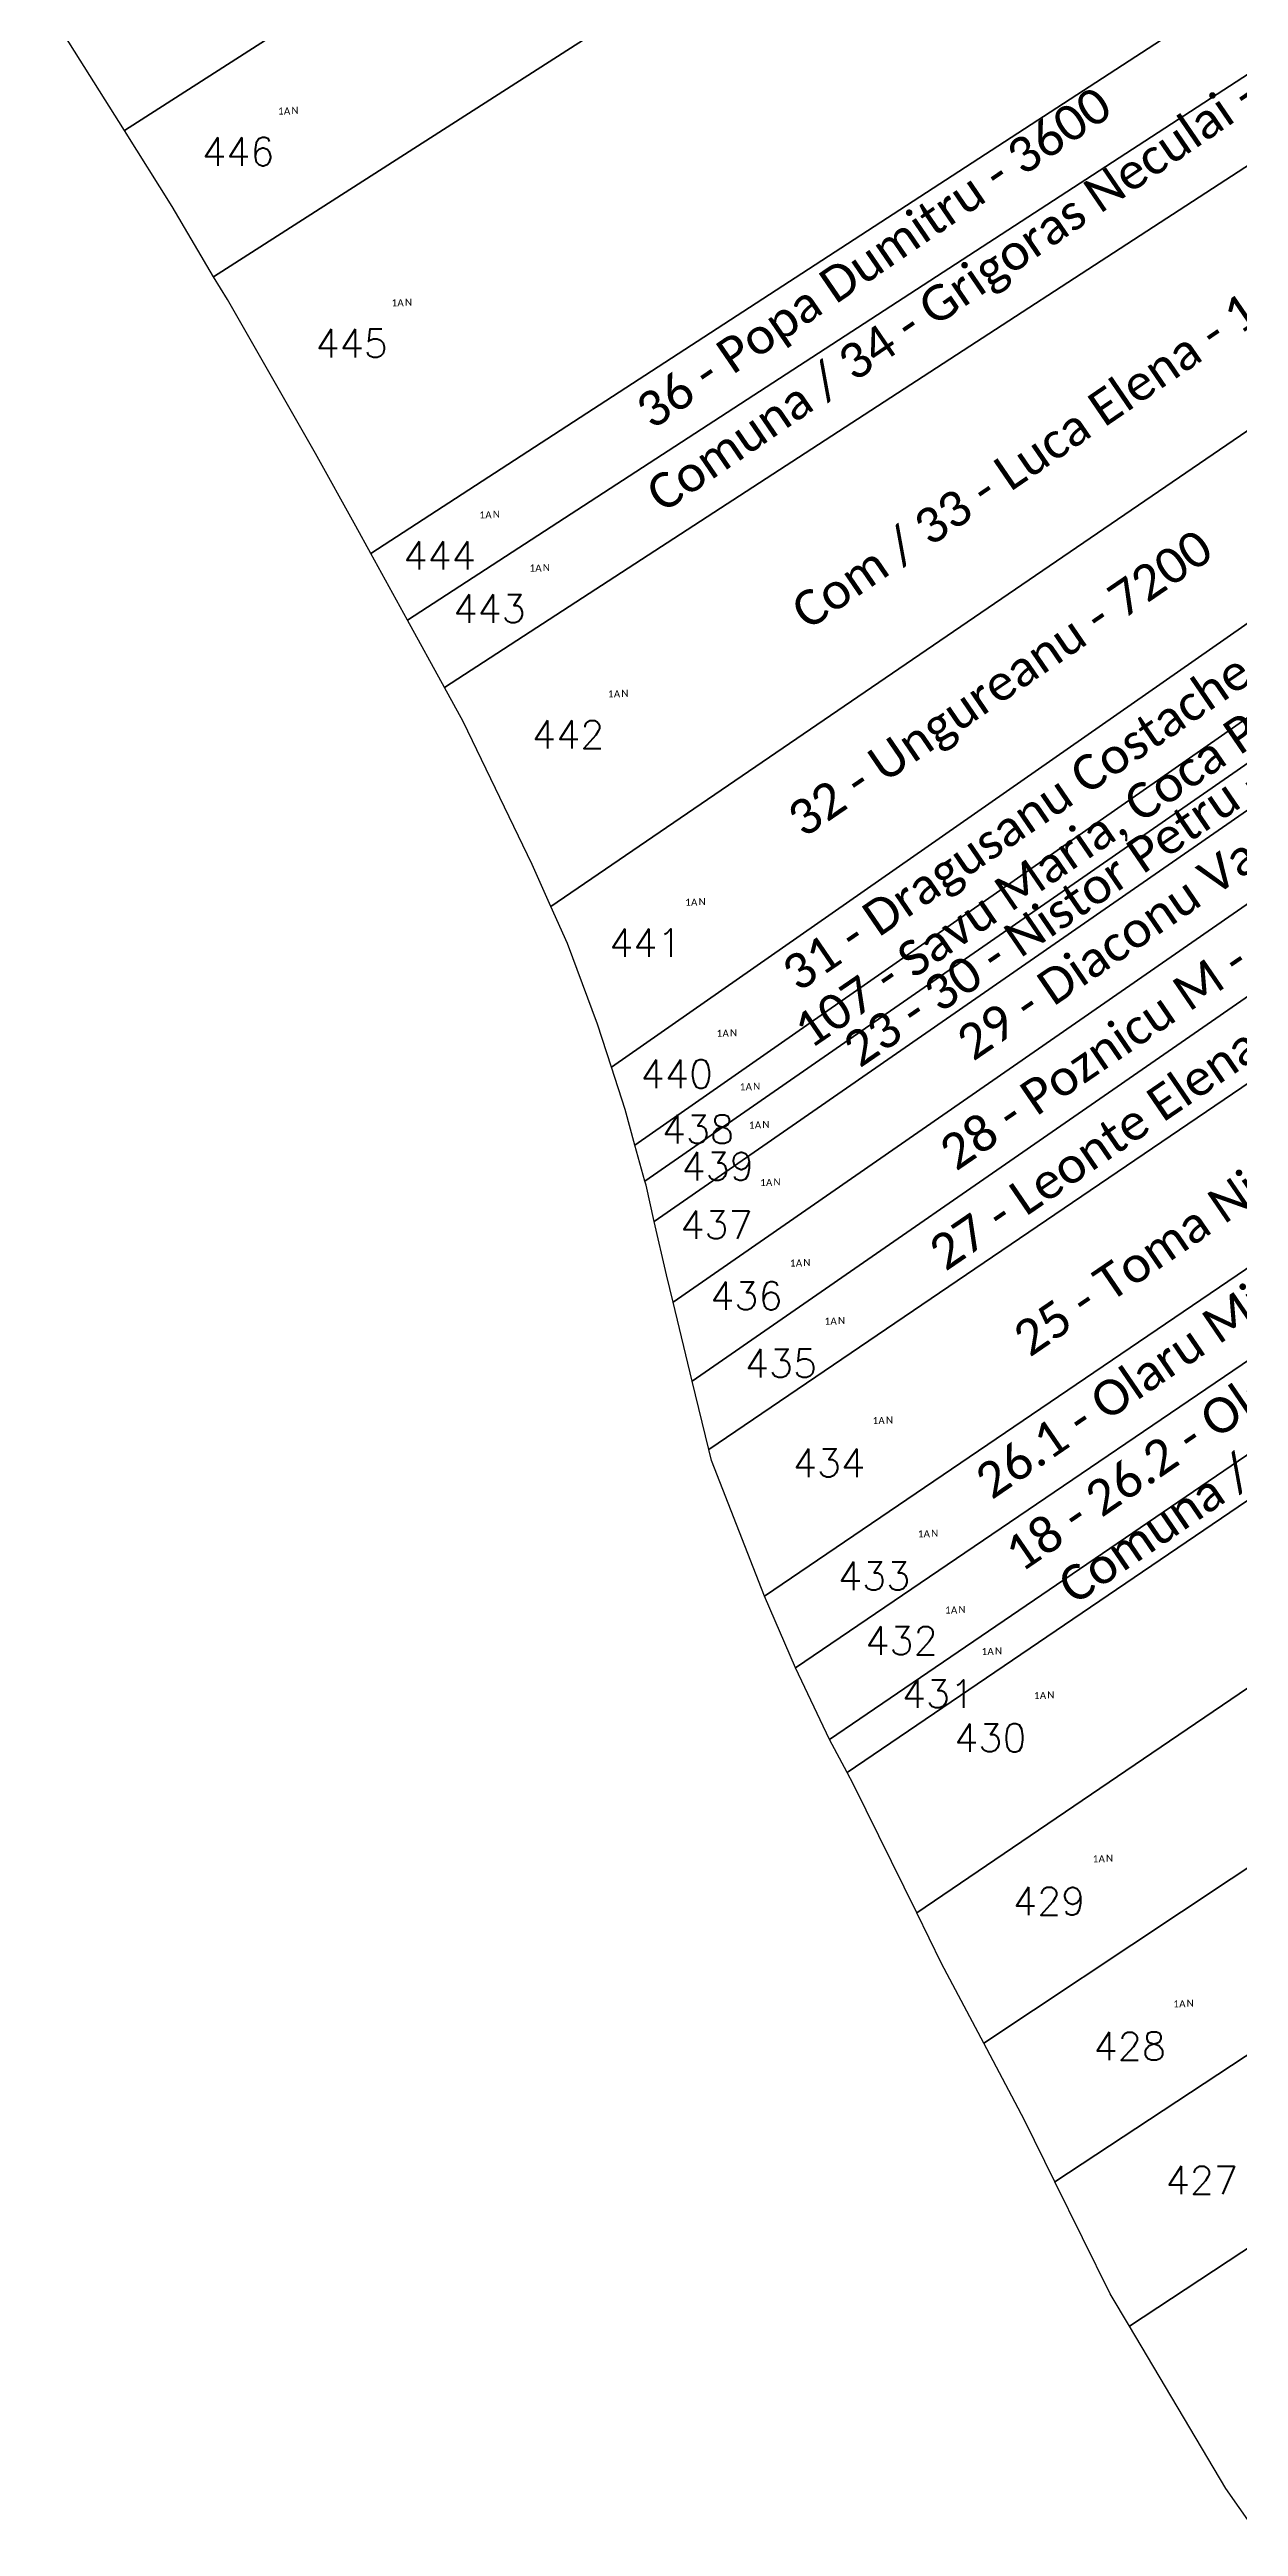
# Model space of a CAD drawing. Extents: x 612848 to 614465, y 646291 to 648325.
# Drawn here: x 613222 to 613390.8, y 646614.8 to 646966.3 of the extents above; entities that cross this region are included whole.
import ezdxf

# ---------------------------------------------------------------- set-up
doc = ezdxf.new("R2010")
doc.units = 0
doc.header["$LTSCALE"] = 0.5
doc.header["$MEASUREMENT"] = 0
for name, color, linetype in [('_CAT_FOL', 7, 'CONTINUOUS'), ('_IMPREJMUIT', 150, 'CONTINUOUS'), ('_NR_PARCELA', 50, 'CONTINUOUS'), ('_PARCELA_NOU_feb2025', 50, 'CONTINUOUS'), ('_TEXTE', 255, 'CONTINUOUS')]:
    doc.layers.add(name, color=color, linetype=linetype)
doc.layers.add('_ID', color=176, linetype='CONTINUOUS', lineweight=30)
doc.styles.get("Standard").update_dxf_attribs({"font": 'romans.shx'})
doc.styles.add('texte', font='calibri.ttf')

msp = doc.modelspace()

# ---------------------------------------------------------------- linework, layer by layer
at = {"layer": '_PARCELA_NOU_feb2025'}
for points in [[(613526.87, 647156.6), (613530.04, 647145.29), (613232.65, 646954.82), (613222.02, 646971.7), (613524.08, 647165.8)], [(613239.44, 646944.02), (613232.65, 646954.82), (613530.04, 647145.29), (613535.92, 647124.32), (613536.9, 647120.81), (613245.3, 646934.05)], [(613265.5, 646898.65), (613259.77, 646908.97), (613247.28, 646930.83), (613245.3, 646934.05), (613536.9, 647120.81), (613541.9, 647102.9), (613548.75, 647077.36), (613267.64, 646894.76)], [(613272.86, 646885.3), (613267.64, 646894.76), (613548.75, 647077.36), (613551.78, 647066.47)], [(613278.12, 646875.76), (613272.86, 646885.3), (613551.78, 647066.47), (613554.83, 647055.5)], [(613290.55, 646850.67), (613280.77, 646870.95), (613278.12, 646875.76), (613554.83, 647055.5), (613556, 647051.31), (613563.67, 647029.35), (613293.21, 646844.67)], [(613299.8, 646828.01), (613295.54, 646839.46), (613293.21, 646844.67), (613563.67, 647029.35), (613570.63, 647009.43), (613301.79, 646821.87)], [(613303.73, 646815.86), (613301.79, 646821.87), (613570.63, 647009.43), (613574.39, 646998.66), (613305.14, 646810.82)], [(613305.14, 646810.82), (613574.39, 646998.66), (613576.44, 646992.81), (613306.56, 646805.73)], [(613306.72, 646805.14), (613306.56, 646805.73), (613576.44, 646992.81), (613578.31, 646987.44), (613307.89, 646800)], [(613309.62, 646792.44), (613307.89, 646800), (613578.31, 646987.44), (613580.07, 646982.41), (613582.13, 646976.81), (613310.56, 646788.56)], [(613313.28, 646777.35), (613310.56, 646788.56), (613582.13, 646976.81), (613586.05, 646966.15)], [(613590.44, 646954.19), (613315.64, 646767.65), (613313.28, 646777.35), (613586.05, 646966.15)], [(613316.02, 646766.07), (613315.64, 646767.65), (613590.44, 646954.19), (613598.15, 646933.22), (613323.53, 646746.81)], [(613323.53, 646746.81), (613598.15, 646933.22), (613601.8, 646922.57), (613327.91, 646736.65)], [(613603.18, 646918.22), (613605.13, 646911.94), (613332.74, 646726.47), (613327.91, 646736.65), (613601.8, 646922.57)], [(613605.13, 646911.94), (613606.91, 646906.29), (613335.25, 646721.81), (613332.74, 646726.47)], [(613336.17, 646720.1), (613335.25, 646721.81), (613606.91, 646906.29), (613613.84, 646884.34), (613345.15, 646701.88)], [(613348.68, 646694.71), (613345.15, 646701.88), (613613.84, 646884.34), (613621.36, 646860.49), (613354.66, 646683.39)], [(613360.43, 646672.47), (613354.66, 646683.39), (613621.36, 646860.49), (613628.71, 646837.45), (613364.77, 646663.69)], [(613372.6, 646647.81), (613364.77, 646663.69), (613628.71, 646837.45), (613636.37, 646815.07), (613375.33, 646643.22)], [(613389.01, 646620.17), (613375.33, 646643.22), (613636.37, 646815.07), (613644.37, 646791.66), (613646.74, 646785.94), (613392.82, 646614.8)]]:
    msp.add_lwpolyline(points, close=True, dxfattribs=at)

# ---------------------------------------------------------------- texts
at = {"layer": '_CAT_FOL', "style": 'texte'}
for p in [(613255.3, 646957.08), (613271.41, 646929.87), (613283.89, 646899.77), (613290.99, 646892.22), (613302.14, 646874.36), (613313.1, 646844.8), (613317.57, 646826.2), (613320.85, 646818.62), (613322.16, 646813.19), (613323.74, 646805.02), (613327.98, 646793.6), (613332.89, 646785.36), (613339.7, 646771.24), (613346.12, 646755.18), (613350, 646744.36), (613355.18, 646738.48), (613362.62, 646732.22), (613370.96, 646709.05), (613382.41, 646688.48)]:
    msp.add_text('A', height=1, dxfattribs=at).set_placement(p)
at = {"layer": '_ID', "color": 40, "true_color": 0xf8d731}
for s, p in [('446', (613243.67, 646949.81)), ('445', (613259.78, 646922.6)), ('444', (613272.26, 646892.51)), ('443', (613279.36, 646884.95)), ('442', (613290.51, 646867.09)), ('441', (613301.47, 646837.53)), ('440', (613305.94, 646818.93)), ('438', (613308.94, 646811.07)), ('439', (613311.75, 646805.82)), ('437', (613311.58, 646797.51)), ('436', (613315.82, 646787.43)), ('435', (613320.73, 646777.85)), ('434', (613327.54, 646763.73)), ('433', (613333.96, 646747.67)), ('432', (613337.84, 646738.5)), ('431', (613343.02, 646730.97)), ('430', (613350.46, 646724.71)), ('429', (613358.8, 646701.54)), ('428', (613370.25, 646680.97)), ('427', (613380.48, 646661.94))]:
    msp.add_text(s, height=4, dxfattribs=at).set_placement(p)
at = {"layer": '_IMPREJMUIT', "style": 'texte'}
for p in [(613256.36, 646957.17), (613272.48, 646929.95), (613284.96, 646899.86), (613292.06, 646892.3), (613303.21, 646874.44), (613314.17, 646844.88), (613318.63, 646826.28), (613321.91, 646818.7), (613323.23, 646813.27), (613324.81, 646805.1), (613329.04, 646793.68), (613333.96, 646785.45), (613340.77, 646771.32), (613347.19, 646755.26), (613351.06, 646744.44), (613356.25, 646738.56), (613363.69, 646732.3), (613372.02, 646709.13), (613383.47, 646688.56)]:
    msp.add_text('N', height=1, dxfattribs=at).set_placement(p)
at = {"layer": '_NR_PARCELA', "style": 'texte'}
for p in [(613254.47, 646957.08), (613270.58, 646929.87), (613283.06, 646899.77), (613290.16, 646892.22), (613301.31, 646874.36), (613312.27, 646844.8), (613316.74, 646826.2), (613320.02, 646818.61), (613321.33, 646813.18), (613322.91, 646805.01), (613327.15, 646793.6), (613332.06, 646785.36), (613338.88, 646771.24), (613345.3, 646755.17), (613349.17, 646744.36), (613354.35, 646738.48), (613361.79, 646732.22), (613370.13, 646709.05), (613381.58, 646688.48)]:
    msp.add_text('1', height=1, dxfattribs=at).set_placement(p)
at = {"layer": '_TEXTE', "style": 'texte'}
for s, p in [('Comuna / 34 - Grigoras Neculai - 3600', (613309.08, 646900.45)), ('36 - Popa Dumitru - 3600', (613307.6, 646912.27)), ('Com / 33 - Luca Elena - 10000', (613329.68, 646883.81)), ('32 - Ungureanu - 7200', (613329.11, 646854.34)), ('107 - Savu Maria, Coca P., Andreescu T.', (613330.02, 646824.36)), ('31 - Dragusanu Costache - 3600', (613328.34, 646832.45)), ('23 - 30 - Nistor Petru - 3600', (613337.04, 646821.69)), ('29 - Diaconu Vasile - 3600', (613353.15, 646822.64)), ('28 - Poznicu M - 3600', (613350.72, 646807.04)), ('26.1 - Olaru Mihaita - 3600 (de la Olaru Petru) ', (613355.79, 646760.42)), ('27 - Leonte Elena - 3600', (613349.22, 646792.83)), ('Comuna / Poiana Mircea, Popescu A., Trofin Al.', (613367.54, 646745.49)), ('25 - Toma Nicu - 7200', (613361.18, 646780.64)), ('18 - 26.2 - Olariu Vasile - 3600', (613359.97, 646750.09))]:
    msp.add_text(s, height=5, rotation=34.3835, dxfattribs=at).set_placement(p)

doc.saveas('drawing.dxf')
